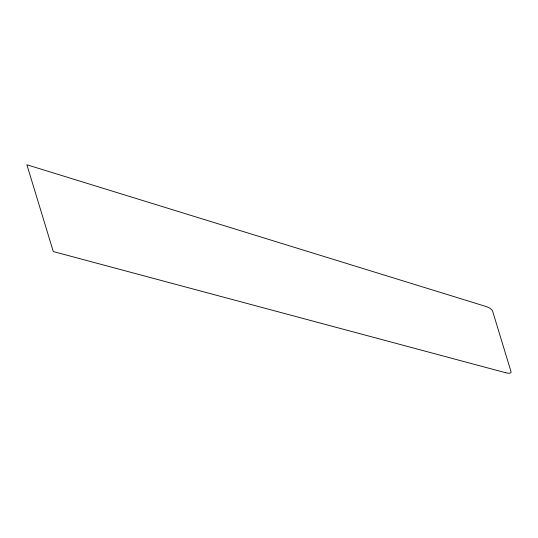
<?xml version="1.0" encoding="UTF-8"?>
<svg xmlns="http://www.w3.org/2000/svg" width="538" height="538" viewBox="0 0 538 538"><rect width="100%" height="100%" fill="white"/><g stroke="black" fill="none" stroke-linecap="round" stroke-linejoin="round"><path stroke-width="0.81" d="M505.801 372.767L53.282 251.549L26.9 164.762L485.619 306.371A6.88 2.34 21.3 0 1 492.532 310.87L511.046 371.771A6.88 2.34 21.3 0 1 505.801 372.767"/></g></svg>
